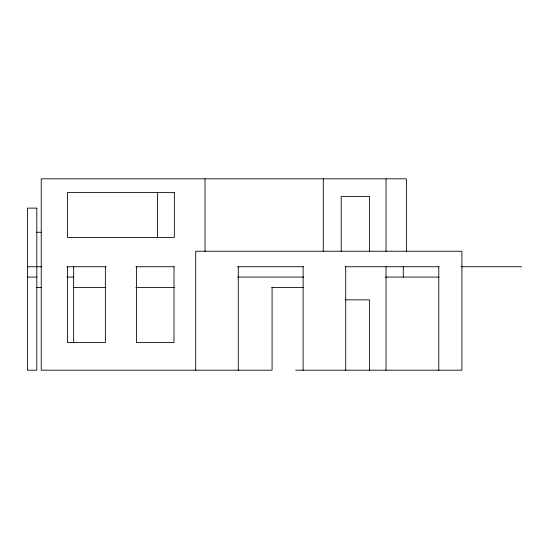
<?xml version="1.0" encoding="UTF-8"?>
<svg xmlns="http://www.w3.org/2000/svg" width="549" height="549" viewBox="0 0 549 549"><rect width="100%" height="100%" fill="white"/><g stroke="black" fill="none" stroke-linecap="round" stroke-linejoin="round"><path stroke-width="0.82" d="M36.797 232.261L41.072 232.261M27.45 266.745L41.806 266.745M66.882 266.745L106.087 266.745M135.905 266.745L174.376 266.745M237.587 266.745L303.576 266.745M345.335 266.745L438.987 266.745M461.105 266.745L521.55 266.745M27.45 277.087L36.797 277.087M66.882 277.087L73.655 277.087M237.587 277.087L303.576 277.087M385.336 277.087L438.939 277.087M36.797 287.429L41.072 287.429M73.539 287.429L106.005 287.429M135.905 287.429L174.356 287.429M271.769 287.429L303.398 287.429M345.506 299.843L369.491 299.843L369.491 370.184M295.705 370.184L461.901 370.184L461.901 251.229L195.712 251.229L195.712 370.184M438.795 266.745L438.795 370.184M406.384 251.373L406.384 178.816L41.244 178.816L41.244 370.184L272.084 370.184L272.084 287.429M403.282 266.745L403.282 277.087M386.043 178.816L386.043 251.435M386.043 266.745L386.043 370.184M369.491 251.305L369.491 196.405L341.217 196.405L341.217 251.305M345.698 266.745L345.698 370.184M323.292 178.816L323.292 251.449M303.117 266.745L303.117 370.184M238.293 266.745L238.293 370.184M205.024 178.816L205.024 251.449M173.992 266.745L173.992 342.597L136.406 342.597L136.406 266.745M157.439 192.473L157.439 237.717M105.374 266.745L105.374 342.597L67.445 342.597L67.445 266.745M73.655 266.526L73.655 342.851M174.335 192.61L67.445 192.61L67.445 237.436L174.335 237.436L174.335 192.61M36.797 208.126L27.45 208.126L27.45 370.184L36.797 370.184L36.797 208.126"/></g></svg>
